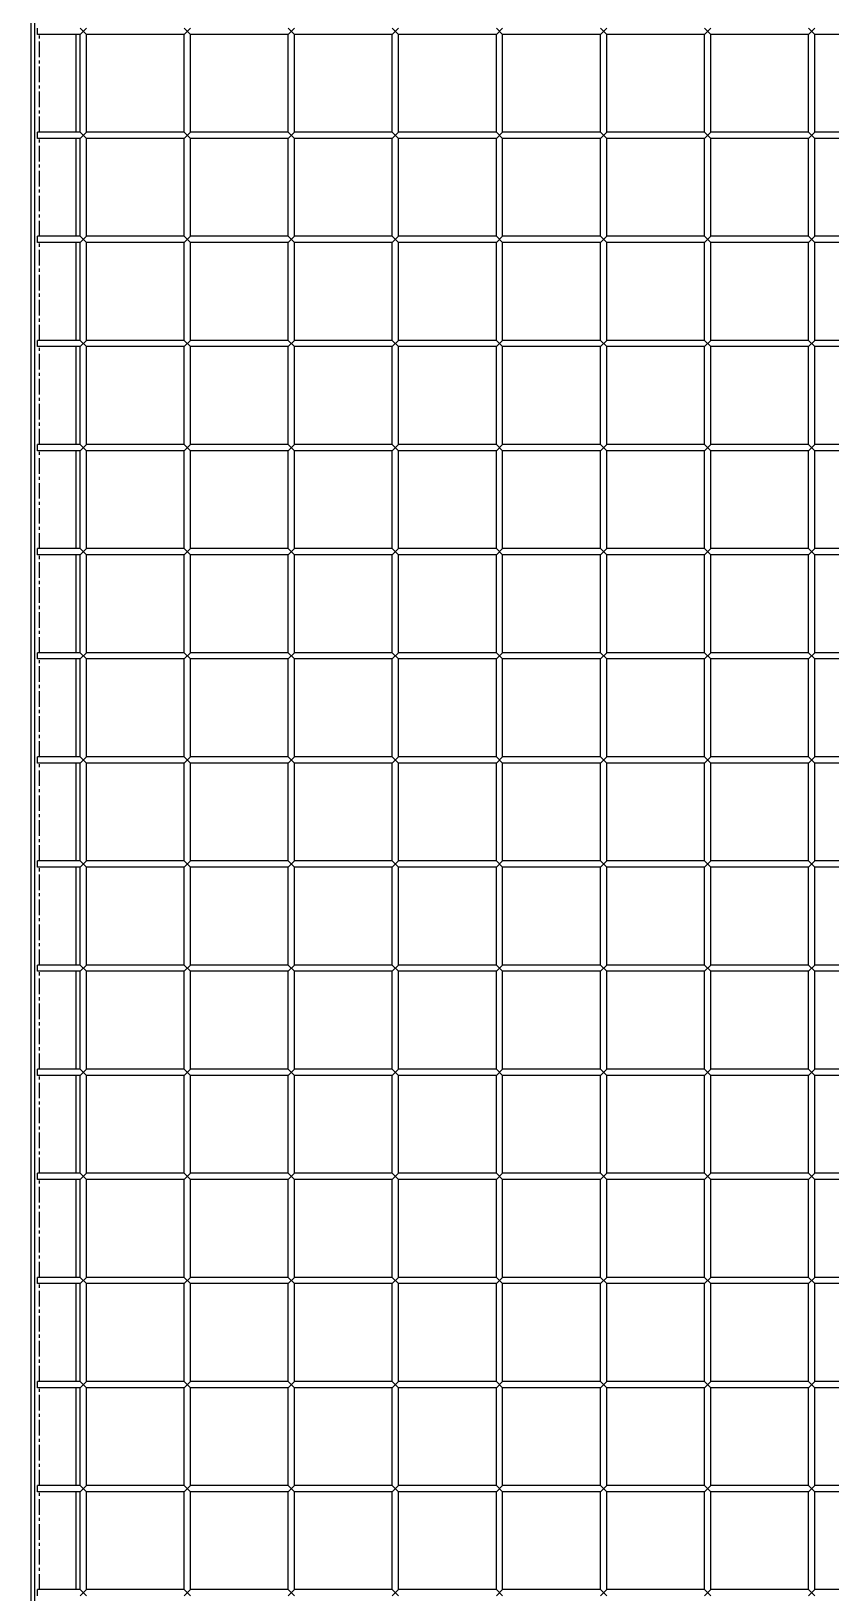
# Model space of a CAD drawing. Header units: millimetres. Extents: x -198529 to 244266, y -64 to 158464.
# Drawn here: x -172781 to -172396, y 120141 to 120891 of the extents above; entities that cross this region are included whole.
import ezdxf

# ---------------------------------------------------------------- set-up
doc = ezdxf.new("R2010")
doc.units = ezdxf.units.MM
doc.linetypes.add('CENTER', pattern=[12, 7.5, -1.5, 1.5, -1.5])
doc.layers.add('0-DCC', color=30, linetype='Continuous')

# ---------------------------------------------------------------- blocks, each defined once
blk = doc.blocks.new('DCC2850x2300(右)')
at = {"color": 0, "linetype": 'Continuous'}
for p, q in [((53810, -74478.48), (53810, -72178.48)), ((53808.5, -72230.88), (53808.5, -74426.08)), ((53436.5, -72856.48), (53433.5, -72853.48)), ((53433.5, -72856.48), (53436.5, -72853.48)), ((53486.5, -72856.48), (53483.5, -72853.48)), ((53483.5, -72856.48), (53486.5, -72853.48)), ((53536.5, -72856.48), (53533.5, -72853.48)), ((53533.5, -72856.48), (53536.5, -72853.48)), ((53586.5, -72856.48), (53583.5, -72853.48)), ((53583.5, -72856.48), (53586.5, -72853.48)), ((53636.5, -72856.48), (53633.5, -72853.48)), ((53633.5, -72856.48), (53636.5, -72853.48)), ((53686.5, -72856.48), (53683.5, -72853.48)), ((53683.5, -72856.48), (53686.5, -72853.48)), ((53736.5, -72856.48), (53733.5, -72853.48)), ((53733.5, -72856.48), (53736.5, -72853.48)), ((53786.5, -72856.48), (53783.5, -72853.48)), ((53783.5, -72856.48), (53786.5, -72853.48)), ((53807, -72856.48), (53807, -72853.48)), ((53386.5, -72856.48), (53433.5, -72856.48)), ((53433.5, -72903.48), (53433.5, -72856.48)), ((53436.5, -72903.48), (53436.5, -72856.48)), ((53436.5, -72856.48), (53483.5, -72856.48)), ((53483.5, -72903.48), (53483.5, -72856.48)), ((53486.5, -72903.48), (53486.5, -72856.48)), ((53486.5, -72856.48), (53533.5, -72856.48)), ((53533.5, -72903.48), (53533.5, -72856.48)), ((53536.5, -72903.48), (53536.5, -72856.48)), ((53536.5, -72856.48), (53583.5, -72856.48)), ((53583.5, -72903.48), (53583.5, -72856.48)), ((53586.5, -72903.48), (53586.5, -72856.48)), ((53586.5, -72856.48), (53633.5, -72856.48)), ((53633.5, -72903.48), (53633.5, -72856.48)), ((53636.5, -72903.48), (53636.5, -72856.48)), ((53636.5, -72856.48), (53683.5, -72856.48)), ((53683.5, -72903.48), (53683.5, -72856.48)), ((53686.5, -72903.48), (53686.5, -72856.48)), ((53686.5, -72856.48), (53733.5, -72856.48)), ((53733.5, -72903.48), (53733.5, -72856.48)), ((53736.5, -72903.48), (53736.5, -72856.48)), ((53736.5, -72856.48), (53783.5, -72856.48)), ((53783.5, -72903.48), (53783.5, -72856.48)), ((53786.5, -72903.48), (53786.5, -72856.48)), ((53786.5, -72856.48), (53807, -72856.48)), ((53788.5, -72856.48), (53788.5, -72903.48)), ((53386.5, -72903.48), (53433.5, -72903.48)), ((53386.5, -72906.48), (53433.5, -72906.48)), ((53436.5, -72906.48), (53433.5, -72903.48)), ((53433.5, -72906.48), (53436.5, -72903.48)), ((53433.5, -72953.48), (53433.5, -72906.48)), ((53436.5, -72903.48), (53483.5, -72903.48)), ((53436.5, -72953.48), (53436.5, -72906.48)), ((53436.5, -72906.48), (53483.5, -72906.48)), ((53486.5, -72906.48), (53483.5, -72903.48)), ((53483.5, -72906.48), (53486.5, -72903.48)), ((53483.5, -72953.48), (53483.5, -72906.48)), ((53486.5, -72903.48), (53533.5, -72903.48)), ((53486.5, -72953.48), (53486.5, -72906.48)), ((53486.5, -72906.48), (53533.5, -72906.48)), ((53536.5, -72906.48), (53533.5, -72903.48)), ((53533.5, -72906.48), (53536.5, -72903.48)), ((53533.5, -72953.48), (53533.5, -72906.48)), ((53536.5, -72903.48), (53583.5, -72903.48)), ((53536.5, -72953.48), (53536.5, -72906.48)), ((53536.5, -72906.48), (53583.5, -72906.48)), ((53586.5, -72906.48), (53583.5, -72903.48)), ((53583.5, -72906.48), (53586.5, -72903.48)), ((53583.5, -72953.48), (53583.5, -72906.48)), ((53586.5, -72903.48), (53633.5, -72903.48)), ((53586.5, -72953.48), (53586.5, -72906.48)), ((53586.5, -72906.48), (53633.5, -72906.48)), ((53636.5, -72906.48), (53633.5, -72903.48)), ((53633.5, -72906.48), (53636.5, -72903.48)), ((53633.5, -72953.48), (53633.5, -72906.48)), ((53636.5, -72903.48), (53683.5, -72903.48)), ((53636.5, -72953.48), (53636.5, -72906.48)), ((53636.5, -72906.48), (53683.5, -72906.48)), ((53686.5, -72906.48), (53683.5, -72903.48)), ((53683.5, -72906.48), (53686.5, -72903.48)), ((53683.5, -72953.48), (53683.5, -72906.48)), ((53686.5, -72903.48), (53733.5, -72903.48)), ((53686.5, -72953.48), (53686.5, -72906.48)), ((53686.5, -72906.48), (53733.5, -72906.48)), ((53736.5, -72906.48), (53733.5, -72903.48)), ((53733.5, -72906.48), (53736.5, -72903.48)), ((53733.5, -72953.48), (53733.5, -72906.48)), ((53736.5, -72903.48), (53783.5, -72903.48)), ((53736.5, -72953.48), (53736.5, -72906.48)), ((53736.5, -72906.48), (53783.5, -72906.48)), ((53786.5, -72906.48), (53783.5, -72903.48)), ((53783.5, -72906.48), (53786.5, -72903.48)), ((53783.5, -72953.48), (53783.5, -72906.48)), ((53786.5, -72903.48), (53807, -72903.48)), ((53786.5, -72953.48), (53786.5, -72906.48)), ((53786.5, -72906.48), (53807, -72906.48)), ((53788.5, -72906.48), (53788.5, -72953.48)), ((53807, -72906.48), (53807, -72903.48)), ((53386.5, -72953.48), (53433.5, -72953.48)), ((53386.5, -72956.48), (53433.5, -72956.48)), ((53436.5, -72956.48), (53433.5, -72953.48)), ((53433.5, -72956.48), (53436.5, -72953.48)), ((53433.5, -73003.48), (53433.5, -72956.48)), ((53436.5, -72953.48), (53483.5, -72953.48)), ((53436.5, -73003.48), (53436.5, -72956.48)), ((53436.5, -72956.48), (53483.5, -72956.48)), ((53486.5, -72956.48), (53483.5, -72953.48)), ((53483.5, -72956.48), (53486.5, -72953.48)), ((53483.5, -73003.48), (53483.5, -72956.48)), ((53486.5, -72953.48), (53533.5, -72953.48)), ((53486.5, -73003.48), (53486.5, -72956.48)), ((53486.5, -72956.48), (53533.5, -72956.48)), ((53536.5, -72956.48), (53533.5, -72953.48)), ((53533.5, -72956.48), (53536.5, -72953.48)), ((53533.5, -73003.48), (53533.5, -72956.48)), ((53536.5, -72953.48), (53583.5, -72953.48)), ((53536.5, -73003.48), (53536.5, -72956.48)), ((53536.5, -72956.48), (53583.5, -72956.48)), ((53586.5, -72956.48), (53583.5, -72953.48)), ((53583.5, -72956.48), (53586.5, -72953.48)), ((53583.5, -73003.48), (53583.5, -72956.48)), ((53586.5, -72953.48), (53633.5, -72953.48)), ((53586.5, -73003.48), (53586.5, -72956.48)), ((53586.5, -72956.48), (53633.5, -72956.48)), ((53636.5, -72956.48), (53633.5, -72953.48)), ((53633.5, -72956.48), (53636.5, -72953.48)), ((53633.5, -73003.48), (53633.5, -72956.48)), ((53636.5, -72953.48), (53683.5, -72953.48)), ((53636.5, -73003.48), (53636.5, -72956.48)), ((53636.5, -72956.48), (53683.5, -72956.48)), ((53686.5, -72956.48), (53683.5, -72953.48)), ((53683.5, -72956.48), (53686.5, -72953.48)), ((53683.5, -73003.48), (53683.5, -72956.48)), ((53686.5, -72953.48), (53733.5, -72953.48)), ((53686.5, -73003.48), (53686.5, -72956.48)), ((53686.5, -72956.48), (53733.5, -72956.48)), ((53736.5, -72956.48), (53733.5, -72953.48)), ((53733.5, -72956.48), (53736.5, -72953.48)), ((53733.5, -73003.48), (53733.5, -72956.48)), ((53736.5, -72953.48), (53783.5, -72953.48)), ((53736.5, -73003.48), (53736.5, -72956.48)), ((53736.5, -72956.48), (53783.5, -72956.48)), ((53786.5, -72956.48), (53783.5, -72953.48)), ((53783.5, -72956.48), (53786.5, -72953.48)), ((53783.5, -73003.48), (53783.5, -72956.48)), ((53786.5, -72953.48), (53807, -72953.48)), ((53786.5, -73003.48), (53786.5, -72956.48)), ((53786.5, -72956.48), (53807, -72956.48)), ((53788.5, -72956.48), (53788.5, -73003.48)), ((53807, -72956.48), (53807, -72953.48)), ((53386.5, -73003.48), (53433.5, -73003.48)), ((53436.5, -73006.48), (53433.5, -73003.48)), ((53433.5, -73006.48), (53436.5, -73003.48)), ((53436.5, -73003.48), (53483.5, -73003.48)), ((53486.5, -73006.48), (53483.5, -73003.48)), ((53483.5, -73006.48), (53486.5, -73003.48)), ((53486.5, -73003.48), (53533.5, -73003.48)), ((53536.5, -73006.48), (53533.5, -73003.48)), ((53533.5, -73006.48), (53536.5, -73003.48)), ((53536.5, -73003.48), (53583.5, -73003.48)), ((53586.5, -73006.48), (53583.5, -73003.48)), ((53583.5, -73006.48), (53586.5, -73003.48)), ((53586.5, -73003.48), (53633.5, -73003.48)), ((53636.5, -73006.48), (53633.5, -73003.48)), ((53633.5, -73006.48), (53636.5, -73003.48)), ((53636.5, -73003.48), (53683.5, -73003.48)), ((53686.5, -73006.48), (53683.5, -73003.48)), ((53683.5, -73006.48), (53686.5, -73003.48)), ((53686.5, -73003.48), (53733.5, -73003.48)), ((53736.5, -73006.48), (53733.5, -73003.48)), ((53733.5, -73006.48), (53736.5, -73003.48)), ((53736.5, -73003.48), (53783.5, -73003.48)), ((53786.5, -73006.48), (53783.5, -73003.48)), ((53783.5, -73006.48), (53786.5, -73003.48)), ((53786.5, -73003.48), (53807, -73003.48)), ((53807, -73006.48), (53807, -73003.48)), ((53386.5, -73006.48), (53433.5, -73006.48)), ((53433.5, -73053.48), (53433.5, -73006.48)), ((53436.5, -73053.48), (53436.5, -73006.48)), ((53436.5, -73006.48), (53483.5, -73006.48)), ((53483.5, -73053.48), (53483.5, -73006.48)), ((53486.5, -73053.48), (53486.5, -73006.48)), ((53486.5, -73006.48), (53533.5, -73006.48)), ((53533.5, -73053.48), (53533.5, -73006.48)), ((53536.5, -73053.48), (53536.5, -73006.48)), ((53536.5, -73006.48), (53583.5, -73006.48)), ((53583.5, -73053.48), (53583.5, -73006.48)), ((53586.5, -73053.48), (53586.5, -73006.48)), ((53586.5, -73006.48), (53633.5, -73006.48)), ((53633.5, -73053.48), (53633.5, -73006.48)), ((53636.5, -73053.48), (53636.5, -73006.48)), ((53636.5, -73006.48), (53683.5, -73006.48)), ((53683.5, -73053.48), (53683.5, -73006.48)), ((53686.5, -73053.48), (53686.5, -73006.48)), ((53686.5, -73006.48), (53733.5, -73006.48)), ((53733.5, -73053.48), (53733.5, -73006.48)), ((53736.5, -73053.48), (53736.5, -73006.48)), ((53736.5, -73006.48), (53783.5, -73006.48)), ((53783.5, -73053.48), (53783.5, -73006.48)), ((53786.5, -73053.48), (53786.5, -73006.48)), ((53786.5, -73006.48), (53807, -73006.48)), ((53788.5, -73006.48), (53788.5, -73053.48)), ((53386.5, -73053.48), (53433.5, -73053.48)), ((53386.5, -73056.48), (53433.5, -73056.48)), ((53436.5, -73056.48), (53433.5, -73053.48)), ((53433.5, -73056.48), (53436.5, -73053.48)), ((53433.5, -73103.48), (53433.5, -73056.48)), ((53436.5, -73053.48), (53483.5, -73053.48)), ((53436.5, -73103.48), (53436.5, -73056.48)), ((53436.5, -73056.48), (53483.5, -73056.48)), ((53486.5, -73056.48), (53483.5, -73053.48)), ((53483.5, -73056.48), (53486.5, -73053.48)), ((53483.5, -73103.48), (53483.5, -73056.48)), ((53486.5, -73053.48), (53533.5, -73053.48)), ((53486.5, -73103.48), (53486.5, -73056.48)), ((53486.5, -73056.48), (53533.5, -73056.48)), ((53536.5, -73056.48), (53533.5, -73053.48)), ((53533.5, -73056.48), (53536.5, -73053.48)), ((53533.5, -73103.48), (53533.5, -73056.48)), ((53536.5, -73053.48), (53583.5, -73053.48)), ((53536.5, -73103.48), (53536.5, -73056.48)), ((53536.5, -73056.48), (53583.5, -73056.48)), ((53586.5, -73056.48), (53583.5, -73053.48)), ((53583.5, -73056.48), (53586.5, -73053.48)), ((53583.5, -73103.48), (53583.5, -73056.48)), ((53586.5, -73053.48), (53633.5, -73053.48)), ((53586.5, -73103.48), (53586.5, -73056.48)), ((53586.5, -73056.48), (53633.5, -73056.48)), ((53636.5, -73056.48), (53633.5, -73053.48)), ((53633.5, -73056.48), (53636.5, -73053.48)), ((53633.5, -73103.48), (53633.5, -73056.48)), ((53636.5, -73053.48), (53683.5, -73053.48)), ((53636.5, -73103.48), (53636.5, -73056.48)), ((53636.5, -73056.48), (53683.5, -73056.48)), ((53686.5, -73056.48), (53683.5, -73053.48)), ((53683.5, -73056.48), (53686.5, -73053.48)), ((53683.5, -73103.48), (53683.5, -73056.48)), ((53686.5, -73053.48), (53733.5, -73053.48)), ((53686.5, -73103.48), (53686.5, -73056.48)), ((53686.5, -73056.48), (53733.5, -73056.48)), ((53736.5, -73056.48), (53733.5, -73053.48)), ((53733.5, -73056.48), (53736.5, -73053.48)), ((53733.5, -73103.48), (53733.5, -73056.48)), ((53736.5, -73053.48), (53783.5, -73053.48)), ((53736.5, -73103.48), (53736.5, -73056.48)), ((53736.5, -73056.48), (53783.5, -73056.48)), ((53786.5, -73056.48), (53783.5, -73053.48)), ((53783.5, -73056.48), (53786.5, -73053.48)), ((53783.5, -73103.48), (53783.5, -73056.48)), ((53786.5, -73053.48), (53807, -73053.48)), ((53786.5, -73103.48), (53786.5, -73056.48)), ((53786.5, -73056.48), (53807, -73056.48)), ((53788.5, -73056.48), (53788.5, -73103.48)), ((53807, -73056.48), (53807, -73053.48)), ((53386.5, -73103.48), (53433.5, -73103.48)), ((53386.5, -73106.48), (53433.5, -73106.48)), ((53436.5, -73106.48), (53433.5, -73103.48)), ((53433.5, -73106.48), (53436.5, -73103.48)), ((53433.5, -73153.48), (53433.5, -73106.48)), ((53436.5, -73103.48), (53483.5, -73103.48)), ((53436.5, -73153.48), (53436.5, -73106.48)), ((53436.5, -73106.48), (53483.5, -73106.48)), ((53486.5, -73106.48), (53483.5, -73103.48)), ((53483.5, -73106.48), (53486.5, -73103.48)), ((53483.5, -73153.48), (53483.5, -73106.48)), ((53486.5, -73103.48), (53533.5, -73103.48)), ((53486.5, -73153.48), (53486.5, -73106.48)), ((53486.5, -73106.48), (53533.5, -73106.48)), ((53536.5, -73106.48), (53533.5, -73103.48)), ((53533.5, -73106.48), (53536.5, -73103.48)), ((53533.5, -73153.48), (53533.5, -73106.48)), ((53536.5, -73103.48), (53583.5, -73103.48)), ((53536.5, -73153.48), (53536.5, -73106.48)), ((53536.5, -73106.48), (53583.5, -73106.48)), ((53586.5, -73106.48), (53583.5, -73103.48)), ((53583.5, -73106.48), (53586.5, -73103.48)), ((53583.5, -73153.48), (53583.5, -73106.48)), ((53586.5, -73103.48), (53633.5, -73103.48)), ((53586.5, -73153.48), (53586.5, -73106.48)), ((53586.5, -73106.48), (53633.5, -73106.48)), ((53636.5, -73106.48), (53633.5, -73103.48)), ((53633.5, -73106.48), (53636.5, -73103.48)), ((53633.5, -73153.48), (53633.5, -73106.48)), ((53636.5, -73103.48), (53683.5, -73103.48)), ((53636.5, -73153.48), (53636.5, -73106.48)), ((53636.5, -73106.48), (53683.5, -73106.48)), ((53686.5, -73106.48), (53683.5, -73103.48)), ((53683.5, -73106.48), (53686.5, -73103.48)), ((53683.5, -73153.48), (53683.5, -73106.48)), ((53686.5, -73103.48), (53733.5, -73103.48)), ((53686.5, -73153.48), (53686.5, -73106.48)), ((53686.5, -73106.48), (53733.5, -73106.48)), ((53736.5, -73106.48), (53733.5, -73103.48)), ((53733.5, -73106.48), (53736.5, -73103.48)), ((53733.5, -73153.48), (53733.5, -73106.48)), ((53736.5, -73103.48), (53783.5, -73103.48)), ((53736.5, -73153.48), (53736.5, -73106.48)), ((53736.5, -73106.48), (53783.5, -73106.48)), ((53786.5, -73106.48), (53783.5, -73103.48)), ((53783.5, -73106.48), (53786.5, -73103.48)), ((53783.5, -73153.48), (53783.5, -73106.48)), ((53786.5, -73103.48), (53807, -73103.48)), ((53786.5, -73153.48), (53786.5, -73106.48)), ((53786.5, -73106.48), (53807, -73106.48)), ((53788.5, -73106.48), (53788.5, -73153.48)), ((53807, -73106.48), (53807, -73103.48)), ((53386.5, -73153.48), (53433.5, -73153.48)), ((53436.5, -73156.48), (53433.5, -73153.48)), ((53433.5, -73156.48), (53436.5, -73153.48)), ((53436.5, -73153.48), (53483.5, -73153.48)), ((53486.5, -73156.48), (53483.5, -73153.48)), ((53483.5, -73156.48), (53486.5, -73153.48)), ((53486.5, -73153.48), (53533.5, -73153.48)), ((53536.5, -73156.48), (53533.5, -73153.48)), ((53533.5, -73156.48), (53536.5, -73153.48)), ((53536.5, -73153.48), (53583.5, -73153.48)), ((53586.5, -73156.48), (53583.5, -73153.48)), ((53583.5, -73156.48), (53586.5, -73153.48)), ((53586.5, -73153.48), (53633.5, -73153.48)), ((53636.5, -73156.48), (53633.5, -73153.48)), ((53633.5, -73156.48), (53636.5, -73153.48)), ((53636.5, -73153.48), (53683.5, -73153.48)), ((53686.5, -73156.48), (53683.5, -73153.48)), ((53683.5, -73156.48), (53686.5, -73153.48)), ((53686.5, -73153.48), (53733.5, -73153.48)), ((53736.5, -73156.48), (53733.5, -73153.48)), ((53733.5, -73156.48), (53736.5, -73153.48)), ((53736.5, -73153.48), (53783.5, -73153.48)), ((53786.5, -73156.48), (53783.5, -73153.48)), ((53783.5, -73156.48), (53786.5, -73153.48)), ((53786.5, -73153.48), (53807, -73153.48)), ((53807, -73156.48), (53807, -73153.48)), ((53386.5, -73156.48), (53433.5, -73156.48)), ((53433.5, -73203.48), (53433.5, -73156.48)), ((53436.5, -73203.48), (53436.5, -73156.48)), ((53436.5, -73156.48), (53483.5, -73156.48)), ((53483.5, -73203.48), (53483.5, -73156.48)), ((53486.5, -73203.48), (53486.5, -73156.48)), ((53486.5, -73156.48), (53533.5, -73156.48)), ((53533.5, -73203.48), (53533.5, -73156.48)), ((53536.5, -73203.48), (53536.5, -73156.48)), ((53536.5, -73156.48), (53583.5, -73156.48)), ((53583.5, -73203.48), (53583.5, -73156.48)), ((53586.5, -73203.48), (53586.5, -73156.48)), ((53586.5, -73156.48), (53633.5, -73156.48)), ((53633.5, -73203.48), (53633.5, -73156.48)), ((53636.5, -73203.48), (53636.5, -73156.48)), ((53636.5, -73156.48), (53683.5, -73156.48)), ((53683.5, -73203.48), (53683.5, -73156.48)), ((53686.5, -73203.48), (53686.5, -73156.48)), ((53686.5, -73156.48), (53733.5, -73156.48)), ((53733.5, -73203.48), (53733.5, -73156.48)), ((53736.5, -73203.48), (53736.5, -73156.48)), ((53736.5, -73156.48), (53783.5, -73156.48)), ((53783.5, -73203.48), (53783.5, -73156.48)), ((53786.5, -73203.48), (53786.5, -73156.48)), ((53786.5, -73156.48), (53807, -73156.48)), ((53788.5, -73156.48), (53788.5, -73203.48)), ((53386.5, -73203.48), (53433.5, -73203.48)), ((53386.5, -73206.48), (53433.5, -73206.48)), ((53436.5, -73206.48), (53433.5, -73203.48)), ((53433.5, -73206.48), (53436.5, -73203.48)), ((53433.5, -73253.48), (53433.5, -73206.48)), ((53436.5, -73203.48), (53483.5, -73203.48)), ((53436.5, -73253.48), (53436.5, -73206.48)), ((53436.5, -73206.48), (53483.5, -73206.48)), ((53486.5, -73206.48), (53483.5, -73203.48)), ((53483.5, -73206.48), (53486.5, -73203.48)), ((53483.5, -73253.48), (53483.5, -73206.48)), ((53486.5, -73203.48), (53533.5, -73203.48)), ((53486.5, -73253.48), (53486.5, -73206.48)), ((53486.5, -73206.48), (53533.5, -73206.48)), ((53536.5, -73206.48), (53533.5, -73203.48)), ((53533.5, -73206.48), (53536.5, -73203.48)), ((53533.5, -73253.48), (53533.5, -73206.48)), ((53536.5, -73203.48), (53583.5, -73203.48)), ((53536.5, -73253.48), (53536.5, -73206.48)), ((53536.5, -73206.48), (53583.5, -73206.48)), ((53586.5, -73206.48), (53583.5, -73203.48)), ((53583.5, -73206.48), (53586.5, -73203.48)), ((53583.5, -73253.48), (53583.5, -73206.48)), ((53586.5, -73203.48), (53633.5, -73203.48)), ((53586.5, -73253.48), (53586.5, -73206.48)), ((53586.5, -73206.48), (53633.5, -73206.48)), ((53636.5, -73206.48), (53633.5, -73203.48)), ((53633.5, -73206.48), (53636.5, -73203.48)), ((53633.5, -73253.48), (53633.5, -73206.48)), ((53636.5, -73203.48), (53683.5, -73203.48)), ((53636.5, -73253.48), (53636.5, -73206.48)), ((53636.5, -73206.48), (53683.5, -73206.48)), ((53686.5, -73206.48), (53683.5, -73203.48)), ((53683.5, -73206.48), (53686.5, -73203.48)), ((53683.5, -73253.48), (53683.5, -73206.48)), ((53686.5, -73203.48), (53733.5, -73203.48)), ((53686.5, -73253.48), (53686.5, -73206.48)), ((53686.5, -73206.48), (53733.5, -73206.48)), ((53736.5, -73206.48), (53733.5, -73203.48)), ((53733.5, -73206.48), (53736.5, -73203.48)), ((53733.5, -73253.48), (53733.5, -73206.48)), ((53736.5, -73203.48), (53783.5, -73203.48)), ((53736.5, -73253.48), (53736.5, -73206.48)), ((53736.5, -73206.48), (53783.5, -73206.48)), ((53786.5, -73206.48), (53783.5, -73203.48)), ((53783.5, -73206.48), (53786.5, -73203.48)), ((53783.5, -73253.48), (53783.5, -73206.48)), ((53786.5, -73203.48), (53807, -73203.48)), ((53786.5, -73253.48), (53786.5, -73206.48)), ((53786.5, -73206.48), (53807, -73206.48)), ((53788.5, -73206.48), (53788.5, -73253.48)), ((53807, -73206.48), (53807, -73203.48)), ((53386.5, -73253.48), (53433.5, -73253.48)), ((53386.5, -73256.48), (53433.5, -73256.48)), ((53436.5, -73256.48), (53433.5, -73253.48)), ((53433.5, -73256.48), (53436.5, -73253.48)), ((53433.5, -73303.48), (53433.5, -73256.48)), ((53436.5, -73253.48), (53483.5, -73253.48)), ((53436.5, -73303.48), (53436.5, -73256.48)), ((53436.5, -73256.48), (53483.5, -73256.48)), ((53486.5, -73256.48), (53483.5, -73253.48)), ((53483.5, -73256.48), (53486.5, -73253.48)), ((53483.5, -73303.48), (53483.5, -73256.48)), ((53486.5, -73253.48), (53533.5, -73253.48)), ((53486.5, -73303.48), (53486.5, -73256.48)), ((53486.5, -73256.48), (53533.5, -73256.48)), ((53536.5, -73256.48), (53533.5, -73253.48)), ((53533.5, -73256.48), (53536.5, -73253.48)), ((53533.5, -73303.48), (53533.5, -73256.48)), ((53536.5, -73253.48), (53583.5, -73253.48)), ((53536.5, -73303.48), (53536.5, -73256.48)), ((53536.5, -73256.48), (53583.5, -73256.48)), ((53586.5, -73256.48), (53583.5, -73253.48)), ((53583.5, -73256.48), (53586.5, -73253.48)), ((53583.5, -73303.48), (53583.5, -73256.48)), ((53586.5, -73253.48), (53633.5, -73253.48)), ((53586.5, -73303.48), (53586.5, -73256.48)), ((53586.5, -73256.48), (53633.5, -73256.48)), ((53636.5, -73256.48), (53633.5, -73253.48)), ((53633.5, -73256.48), (53636.5, -73253.48)), ((53633.5, -73303.48), (53633.5, -73256.48)), ((53636.5, -73253.48), (53683.5, -73253.48)), ((53636.5, -73303.48), (53636.5, -73256.48)), ((53636.5, -73256.48), (53683.5, -73256.48)), ((53686.5, -73256.48), (53683.5, -73253.48)), ((53683.5, -73256.48), (53686.5, -73253.48)), ((53683.5, -73303.48), (53683.5, -73256.48)), ((53686.5, -73253.48), (53733.5, -73253.48)), ((53686.5, -73303.48), (53686.5, -73256.48)), ((53686.5, -73256.48), (53733.5, -73256.48)), ((53736.5, -73256.48), (53733.5, -73253.48)), ((53733.5, -73256.48), (53736.5, -73253.48)), ((53733.5, -73303.48), (53733.5, -73256.48)), ((53736.5, -73253.48), (53783.5, -73253.48)), ((53736.5, -73303.48), (53736.5, -73256.48)), ((53736.5, -73256.48), (53783.5, -73256.48)), ((53786.5, -73256.48), (53783.5, -73253.48)), ((53783.5, -73256.48), (53786.5, -73253.48)), ((53783.5, -73303.48), (53783.5, -73256.48)), ((53786.5, -73253.48), (53807, -73253.48)), ((53786.5, -73303.48), (53786.5, -73256.48)), ((53786.5, -73256.48), (53807, -73256.48)), ((53788.5, -73256.48), (53788.5, -73303.48)), ((53807, -73256.48), (53807, -73253.48)), ((53386.5, -73303.48), (53433.5, -73303.48)), ((53436.5, -73306.48), (53433.5, -73303.48)), ((53433.5, -73306.48), (53436.5, -73303.48)), ((53436.5, -73303.48), (53483.5, -73303.48)), ((53486.5, -73306.48), (53483.5, -73303.48)), ((53483.5, -73306.48), (53486.5, -73303.48)), ((53486.5, -73303.48), (53533.5, -73303.48)), ((53536.5, -73306.48), (53533.5, -73303.48)), ((53533.5, -73306.48), (53536.5, -73303.48)), ((53536.5, -73303.48), (53583.5, -73303.48)), ((53586.5, -73306.48), (53583.5, -73303.48)), ((53583.5, -73306.48), (53586.5, -73303.48)), ((53586.5, -73303.48), (53633.5, -73303.48)), ((53636.5, -73306.48), (53633.5, -73303.48)), ((53633.5, -73306.48), (53636.5, -73303.48)), ((53636.5, -73303.48), (53683.5, -73303.48)), ((53686.5, -73306.48), (53683.5, -73303.48)), ((53683.5, -73306.48), (53686.5, -73303.48)), ((53686.5, -73303.48), (53733.5, -73303.48)), ((53736.5, -73306.48), (53733.5, -73303.48)), ((53733.5, -73306.48), (53736.5, -73303.48)), ((53736.5, -73303.48), (53783.5, -73303.48)), ((53786.5, -73306.48), (53783.5, -73303.48)), ((53783.5, -73306.48), (53786.5, -73303.48)), ((53786.5, -73303.48), (53807, -73303.48)), ((53807, -73306.48), (53807, -73303.48)), ((53386.5, -73306.48), (53433.5, -73306.48)), ((53433.5, -73353.48), (53433.5, -73306.48)), ((53436.5, -73353.48), (53436.5, -73306.48)), ((53436.5, -73306.48), (53483.5, -73306.48)), ((53483.5, -73353.48), (53483.5, -73306.48)), ((53486.5, -73353.48), (53486.5, -73306.48)), ((53486.5, -73306.48), (53533.5, -73306.48)), ((53533.5, -73353.48), (53533.5, -73306.48)), ((53536.5, -73353.48), (53536.5, -73306.48)), ((53536.5, -73306.48), (53583.5, -73306.48)), ((53583.5, -73353.48), (53583.5, -73306.48)), ((53586.5, -73353.48), (53586.5, -73306.48)), ((53586.5, -73306.48), (53633.5, -73306.48)), ((53633.5, -73353.48), (53633.5, -73306.48)), ((53636.5, -73353.48), (53636.5, -73306.48)), ((53636.5, -73306.48), (53683.5, -73306.48)), ((53683.5, -73353.48), (53683.5, -73306.48)), ((53686.5, -73353.48), (53686.5, -73306.48)), ((53686.5, -73306.48), (53733.5, -73306.48)), ((53733.5, -73353.48), (53733.5, -73306.48)), ((53736.5, -73353.48), (53736.5, -73306.48)), ((53736.5, -73306.48), (53783.5, -73306.48)), ((53783.5, -73353.48), (53783.5, -73306.48)), ((53786.5, -73353.48), (53786.5, -73306.48)), ((53786.5, -73306.48), (53807, -73306.48)), ((53788.5, -73306.48), (53788.5, -73353.48)), ((53386.5, -73353.48), (53433.5, -73353.48)), ((53386.5, -73356.48), (53433.5, -73356.48)), ((53436.5, -73356.48), (53433.5, -73353.48)), ((53433.5, -73356.48), (53436.5, -73353.48)), ((53433.5, -73403.48), (53433.5, -73356.48)), ((53436.5, -73353.48), (53483.5, -73353.48)), ((53436.5, -73403.48), (53436.5, -73356.48)), ((53436.5, -73356.48), (53483.5, -73356.48)), ((53486.5, -73356.48), (53483.5, -73353.48)), ((53483.5, -73356.48), (53486.5, -73353.48)), ((53483.5, -73403.48), (53483.5, -73356.48)), ((53486.5, -73353.48), (53533.5, -73353.48)), ((53486.5, -73403.48), (53486.5, -73356.48)), ((53486.5, -73356.48), (53533.5, -73356.48)), ((53533.5, -73356.48), (53536.5, -73353.48)), ((53536.5, -73356.48), (53533.5, -73353.48)), ((53533.5, -73403.48), (53533.5, -73356.48)), ((53536.5, -73353.48), (53583.5, -73353.48)), ((53536.5, -73403.48), (53536.5, -73356.48)), ((53536.5, -73356.48), (53583.5, -73356.48)), ((53586.5, -73356.48), (53583.5, -73353.48)), ((53583.5, -73356.48), (53586.5, -73353.48)), ((53583.5, -73403.48), (53583.5, -73356.48)), ((53586.5, -73353.48), (53633.5, -73353.48)), ((53586.5, -73403.48), (53586.5, -73356.48)), ((53586.5, -73356.48), (53633.5, -73356.48)), ((53636.5, -73356.48), (53633.5, -73353.48)), ((53633.5, -73356.48), (53636.5, -73353.48)), ((53633.5, -73403.48), (53633.5, -73356.48)), ((53636.5, -73353.48), (53683.5, -73353.48)), ((53636.5, -73403.48), (53636.5, -73356.48)), ((53636.5, -73356.48), (53683.5, -73356.48)), ((53686.5, -73356.48), (53683.5, -73353.48)), ((53683.5, -73356.48), (53686.5, -73353.48)), ((53683.5, -73403.48), (53683.5, -73356.48)), ((53686.5, -73353.48), (53733.5, -73353.48)), ((53686.5, -73403.48), (53686.5, -73356.48)), ((53686.5, -73356.48), (53733.5, -73356.48)), ((53733.5, -73356.48), (53736.5, -73353.48)), ((53736.5, -73356.48), (53733.5, -73353.48)), ((53733.5, -73403.48), (53733.5, -73356.48)), ((53736.5, -73353.48), (53783.5, -73353.48)), ((53736.5, -73403.48), (53736.5, -73356.48)), ((53736.5, -73356.48), (53783.5, -73356.48)), ((53786.5, -73356.48), (53783.5, -73353.48)), ((53783.5, -73356.48), (53786.5, -73353.48)), ((53783.5, -73403.48), (53783.5, -73356.48)), ((53786.5, -73353.48), (53807, -73353.48)), ((53786.5, -73403.48), (53786.5, -73356.48)), ((53786.5, -73356.48), (53807, -73356.48)), ((53788.5, -73356.48), (53788.5, -73403.48)), ((53807, -73356.48), (53807, -73353.48)), ((53386.5, -73403.48), (53433.5, -73403.48)), ((53386.5, -73406.48), (53433.5, -73406.48)), ((53436.5, -73406.48), (53433.5, -73403.48)), ((53433.5, -73406.48), (53436.5, -73403.48)), ((53433.5, -73453.48), (53433.5, -73406.48)), ((53436.5, -73403.48), (53483.5, -73403.48)), ((53436.5, -73453.48), (53436.5, -73406.48)), ((53436.5, -73406.48), (53483.5, -73406.48)), ((53483.5, -73406.48), (53486.5, -73403.48)), ((53486.5, -73406.48), (53483.5, -73403.48)), ((53483.5, -73453.48), (53483.5, -73406.48)), ((53486.5, -73403.48), (53533.5, -73403.48)), ((53486.5, -73453.48), (53486.5, -73406.48)), ((53486.5, -73406.48), (53533.5, -73406.48)), ((53533.5, -73406.48), (53536.5, -73403.48)), ((53536.5, -73406.48), (53533.5, -73403.48)), ((53533.5, -73453.48), (53533.5, -73406.48)), ((53536.5, -73403.48), (53583.5, -73403.48)), ((53536.5, -73453.48), (53536.5, -73406.48)), ((53536.5, -73406.48), (53583.5, -73406.48)), ((53583.5, -73406.48), (53586.5, -73403.48)), ((53586.5, -73406.48), (53583.5, -73403.48)), ((53583.5, -73453.48), (53583.5, -73406.48)), ((53586.5, -73403.48), (53633.5, -73403.48)), ((53586.5, -73453.48), (53586.5, -73406.48)), ((53586.5, -73406.48), (53633.5, -73406.48)), ((53636.5, -73406.48), (53633.5, -73403.48)), ((53633.5, -73406.48), (53636.5, -73403.48)), ((53633.5, -73453.48), (53633.5, -73406.48)), ((53636.5, -73403.48), (53683.5, -73403.48)), ((53636.5, -73453.48), (53636.5, -73406.48)), ((53636.5, -73406.48), (53683.5, -73406.48)), ((53683.5, -73406.48), (53686.5, -73403.48)), ((53686.5, -73406.48), (53683.5, -73403.48)), ((53683.5, -73453.48), (53683.5, -73406.48)), ((53686.5, -73403.48), (53733.5, -73403.48)), ((53686.5, -73453.48), (53686.5, -73406.48)), ((53686.5, -73406.48), (53733.5, -73406.48)), ((53733.5, -73406.48), (53736.5, -73403.48)), ((53736.5, -73406.48), (53733.5, -73403.48)), ((53733.5, -73453.48), (53733.5, -73406.48)), ((53736.5, -73403.48), (53783.5, -73403.48)), ((53736.5, -73453.48), (53736.5, -73406.48)), ((53736.5, -73406.48), (53783.5, -73406.48)), ((53783.5, -73406.48), (53786.5, -73403.48)), ((53786.5, -73406.48), (53783.5, -73403.48)), ((53783.5, -73453.48), (53783.5, -73406.48)), ((53786.5, -73403.48), (53807, -73403.48)), ((53786.5, -73453.48), (53786.5, -73406.48)), ((53786.5, -73406.48), (53807, -73406.48)), ((53788.5, -73406.48), (53788.5, -73453.48)), ((53807, -73406.48), (53807, -73403.48)), ((53386.5, -73453.48), (53433.5, -73453.48)), ((53433.5, -73456.48), (53436.5, -73453.48)), ((53436.5, -73456.48), (53433.5, -73453.48)), ((53436.5, -73453.48), (53483.5, -73453.48)), ((53483.5, -73456.48), (53486.5, -73453.48)), ((53486.5, -73456.48), (53483.5, -73453.48)), ((53486.5, -73453.48), (53533.5, -73453.48)), ((53533.5, -73456.48), (53536.5, -73453.48)), ((53536.5, -73456.48), (53533.5, -73453.48)), ((53536.5, -73453.48), (53583.5, -73453.48)), ((53583.5, -73456.48), (53586.5, -73453.48)), ((53586.5, -73456.48), (53583.5, -73453.48)), ((53586.5, -73453.48), (53633.5, -73453.48)), ((53633.5, -73456.48), (53636.5, -73453.48)), ((53636.5, -73456.48), (53633.5, -73453.48)), ((53636.5, -73453.48), (53683.5, -73453.48)), ((53683.5, -73456.48), (53686.5, -73453.48)), ((53686.5, -73456.48), (53683.5, -73453.48)), ((53686.5, -73453.48), (53733.5, -73453.48)), ((53733.5, -73456.48), (53736.5, -73453.48)), ((53736.5, -73456.48), (53733.5, -73453.48)), ((53736.5, -73453.48), (53783.5, -73453.48)), ((53783.5, -73456.48), (53786.5, -73453.48)), ((53786.5, -73456.48), (53783.5, -73453.48)), ((53786.5, -73453.48), (53807, -73453.48)), ((53807, -73456.48), (53807, -73453.48)), ((53386.5, -73456.48), (53433.5, -73456.48)), ((53433.5, -73503.48), (53433.5, -73456.48)), ((53436.5, -73503.48), (53436.5, -73456.48)), ((53436.5, -73456.48), (53483.5, -73456.48)), ((53483.5, -73503.48), (53483.5, -73456.48)), ((53486.5, -73503.48), (53486.5, -73456.48)), ((53486.5, -73456.48), (53533.5, -73456.48)), ((53533.5, -73503.48), (53533.5, -73456.48)), ((53536.5, -73503.48), (53536.5, -73456.48)), ((53536.5, -73456.48), (53583.5, -73456.48)), ((53583.5, -73503.48), (53583.5, -73456.48)), ((53586.5, -73503.48), (53586.5, -73456.48)), ((53586.5, -73456.48), (53633.5, -73456.48)), ((53633.5, -73503.48), (53633.5, -73456.48)), ((53636.5, -73503.48), (53636.5, -73456.48)), ((53636.5, -73456.48), (53683.5, -73456.48)), ((53683.5, -73503.48), (53683.5, -73456.48)), ((53686.5, -73503.48), (53686.5, -73456.48)), ((53686.5, -73456.48), (53733.5, -73456.48)), ((53733.5, -73503.48), (53733.5, -73456.48)), ((53736.5, -73503.48), (53736.5, -73456.48)), ((53736.5, -73456.48), (53783.5, -73456.48)), ((53783.5, -73503.48), (53783.5, -73456.48)), ((53786.5, -73503.48), (53786.5, -73456.48)), ((53786.5, -73456.48), (53807, -73456.48)), ((53788.5, -73456.48), (53788.5, -73503.48)), ((53386.5, -73503.48), (53433.5, -73503.48)), ((53386.5, -73506.48), (53433.5, -73506.48)), ((53436.5, -73503.48), (53433.5, -73506.48)), ((53436.5, -73506.48), (53433.5, -73503.48)), ((53433.5, -73553.48), (53433.5, -73506.48)), ((53436.5, -73503.48), (53483.5, -73503.48)), ((53436.5, -73553.48), (53436.5, -73506.48)), ((53436.5, -73506.48), (53483.5, -73506.48)), ((53483.5, -73506.48), (53486.5, -73503.48)), ((53486.5, -73506.48), (53483.5, -73503.48)), ((53483.5, -73553.48), (53483.5, -73506.48)), ((53486.5, -73503.48), (53533.5, -73503.48)), ((53486.5, -73553.48), (53486.5, -73506.48)), ((53486.5, -73506.48), (53533.5, -73506.48)), ((53533.5, -73506.48), (53536.5, -73503.48)), ((53536.5, -73506.48), (53533.5, -73503.48)), ((53533.5, -73553.48), (53533.5, -73506.48)), ((53536.5, -73503.48), (53583.5, -73503.48)), ((53536.5, -73553.48), (53536.5, -73506.48)), ((53536.5, -73506.48), (53583.5, -73506.48)), ((53583.5, -73506.48), (53586.5, -73503.48)), ((53586.5, -73506.48), (53583.5, -73503.48)), ((53583.5, -73553.48), (53583.5, -73506.48)), ((53586.5, -73503.48), (53633.5, -73503.48)), ((53586.5, -73553.48), (53586.5, -73506.48)), ((53586.5, -73506.48), (53633.5, -73506.48)), ((53633.5, -73506.48), (53636.5, -73503.48)), ((53636.5, -73506.48), (53633.5, -73503.48)), ((53633.5, -73553.48), (53633.5, -73506.48)), ((53636.5, -73503.48), (53683.5, -73503.48)), ((53636.5, -73553.48), (53636.5, -73506.48)), ((53636.5, -73506.48), (53683.5, -73506.48)), ((53683.5, -73506.48), (53686.5, -73503.48)), ((53686.5, -73506.48), (53683.5, -73503.48)), ((53683.5, -73553.48), (53683.5, -73506.48)), ((53686.5, -73503.48), (53733.5, -73503.48)), ((53686.5, -73553.48), (53686.5, -73506.48)), ((53686.5, -73506.48), (53733.5, -73506.48)), ((53733.5, -73506.48), (53736.5, -73503.48)), ((53736.5, -73506.48), (53733.5, -73503.48)), ((53733.5, -73553.48), (53733.5, -73506.48)), ((53736.5, -73503.48), (53783.5, -73503.48)), ((53736.5, -73553.48), (53736.5, -73506.48)), ((53736.5, -73506.48), (53783.5, -73506.48)), ((53783.5, -73506.48), (53786.5, -73503.48)), ((53786.5, -73506.48), (53783.5, -73503.48)), ((53783.5, -73553.48), (53783.5, -73506.48)), ((53786.5, -73503.48), (53807, -73503.48)), ((53786.5, -73553.48), (53786.5, -73506.48)), ((53786.5, -73506.48), (53807, -73506.48)), ((53788.5, -73506.48), (53788.5, -73553.48)), ((53807, -73506.48), (53807, -73503.48)), ((53386.5, -73553.48), (53433.5, -73553.48)), ((53386.5, -73556.48), (53433.5, -73556.48)), ((53436.5, -73553.48), (53433.5, -73556.48)), ((53436.5, -73556.48), (53433.5, -73553.48)), ((53433.5, -73603.48), (53433.5, -73556.48)), ((53436.5, -73553.48), (53483.5, -73553.48)), ((53436.5, -73603.48), (53436.5, -73556.48)), ((53436.5, -73556.48), (53483.5, -73556.48)), ((53486.5, -73553.48), (53483.5, -73556.48)), ((53486.5, -73556.48), (53483.5, -73553.48)), ((53483.5, -73603.48), (53483.5, -73556.48)), ((53486.5, -73553.48), (53533.5, -73553.48)), ((53486.5, -73603.48), (53486.5, -73556.48)), ((53486.5, -73556.48), (53533.5, -73556.48)), ((53533.5, -73556.48), (53536.5, -73553.48)), ((53536.5, -73556.48), (53533.5, -73553.48)), ((53533.5, -73603.48), (53533.5, -73556.48)), ((53536.5, -73553.48), (53583.5, -73553.48)), ((53536.5, -73603.48), (53536.5, -73556.48)), ((53536.5, -73556.48), (53583.5, -73556.48)), ((53583.5, -73556.48), (53586.5, -73553.48)), ((53586.5, -73556.48), (53583.5, -73553.48)), ((53583.5, -73603.48), (53583.5, -73556.48)), ((53586.5, -73553.48), (53633.5, -73553.48)), ((53586.5, -73603.48), (53586.5, -73556.48)), ((53586.5, -73556.48), (53633.5, -73556.48)), ((53633.5, -73556.48), (53636.5, -73553.48)), ((53636.5, -73556.48), (53633.5, -73553.48)), ((53633.5, -73603.48), (53633.5, -73556.48)), ((53636.5, -73553.48), (53683.5, -73553.48)), ((53636.5, -73603.48), (53636.5, -73556.48)), ((53636.5, -73556.48), (53683.5, -73556.48)), ((53683.5, -73556.48), (53686.5, -73553.48)), ((53686.5, -73556.48), (53683.5, -73553.48)), ((53683.5, -73603.48), (53683.5, -73556.48)), ((53686.5, -73553.48), (53733.5, -73553.48)), ((53686.5, -73603.48), (53686.5, -73556.48)), ((53686.5, -73556.48), (53733.5, -73556.48)), ((53733.5, -73556.48), (53736.5, -73553.48)), ((53736.5, -73556.48), (53733.5, -73553.48)), ((53733.5, -73603.48), (53733.5, -73556.48)), ((53736.5, -73553.48), (53783.5, -73553.48)), ((53736.5, -73603.48), (53736.5, -73556.48)), ((53736.5, -73556.48), (53783.5, -73556.48)), ((53783.5, -73556.48), (53786.5, -73553.48)), ((53786.5, -73556.48), (53783.5, -73553.48)), ((53783.5, -73603.48), (53783.5, -73556.48)), ((53786.5, -73553.48), (53807, -73553.48)), ((53786.5, -73603.48), (53786.5, -73556.48)), ((53786.5, -73556.48), (53807, -73556.48)), ((53788.5, -73556.48), (53788.5, -73603.48)), ((53807, -73556.48), (53807, -73553.48)), ((53386.5, -73603.48), (53433.5, -73603.48)), ((53436.5, -73603.48), (53433.5, -73606.48)), ((53436.5, -73606.48), (53433.5, -73603.48)), ((53436.5, -73603.48), (53483.5, -73603.48)), ((53486.5, -73603.48), (53483.5, -73606.48)), ((53486.5, -73606.48), (53483.5, -73603.48)), ((53486.5, -73603.48), (53533.5, -73603.48)), ((53536.5, -73603.48), (53533.5, -73606.48)), ((53536.5, -73606.48), (53533.5, -73603.48)), ((53536.5, -73603.48), (53583.5, -73603.48)), ((53583.5, -73606.48), (53586.5, -73603.48)), ((53586.5, -73606.48), (53583.5, -73603.48)), ((53586.5, -73603.48), (53633.5, -73603.48)), ((53633.5, -73606.48), (53636.5, -73603.48)), ((53636.5, -73606.48), (53633.5, -73603.48)), ((53636.5, -73603.48), (53683.5, -73603.48)), ((53683.5, -73606.48), (53686.5, -73603.48)), ((53686.5, -73606.48), (53683.5, -73603.48)), ((53686.5, -73603.48), (53733.5, -73603.48)), ((53733.5, -73606.48), (53736.5, -73603.48)), ((53736.5, -73606.48), (53733.5, -73603.48)), ((53736.5, -73603.48), (53783.5, -73603.48)), ((53783.5, -73606.48), (53786.5, -73603.48)), ((53786.5, -73606.48), (53783.5, -73603.48)), ((53786.5, -73603.48), (53807, -73603.48)), ((53807, -73606.48), (53807, -73603.48))]:
    blk.add_line(p, q, dxfattribs=at)
at = {"color": 0, "linetype": 'CENTER'}
for p, q in [((53806, -72903.48), (53806, -72856.48)), ((53806, -72953.48), (53806, -72906.48)), ((53806, -73003.48), (53806, -72956.48)), ((53806, -73053.48), (53806, -73006.48)), ((53806, -73103.48), (53806, -73056.48)), ((53806, -73153.48), (53806, -73106.48)), ((53806, -73203.48), (53806, -73156.48)), ((53806, -73253.48), (53806, -73206.48)), ((53806, -73303.48), (53806, -73256.48)), ((53806, -73353.48), (53806, -73306.48)), ((53806, -73403.48), (53806, -73356.48)), ((53806, -73453.48), (53806, -73406.48)), ((53806, -73503.48), (53806, -73456.48)), ((53806, -73553.48), (53806, -73506.48)), ((53806, -73603.48), (53806, -73556.48))]:
    blk.add_line(p, q, dxfattribs=at)

msp = doc.modelspace()

# ---------------------------------------------------------------- block references
at = {"layer": '0-DCC', "xscale": -1}
msp.add_blockref('DCC2850x2300(右)', (-118970.54, 193745.49), dxfattribs=at)

doc.saveas('drawing.dxf')
